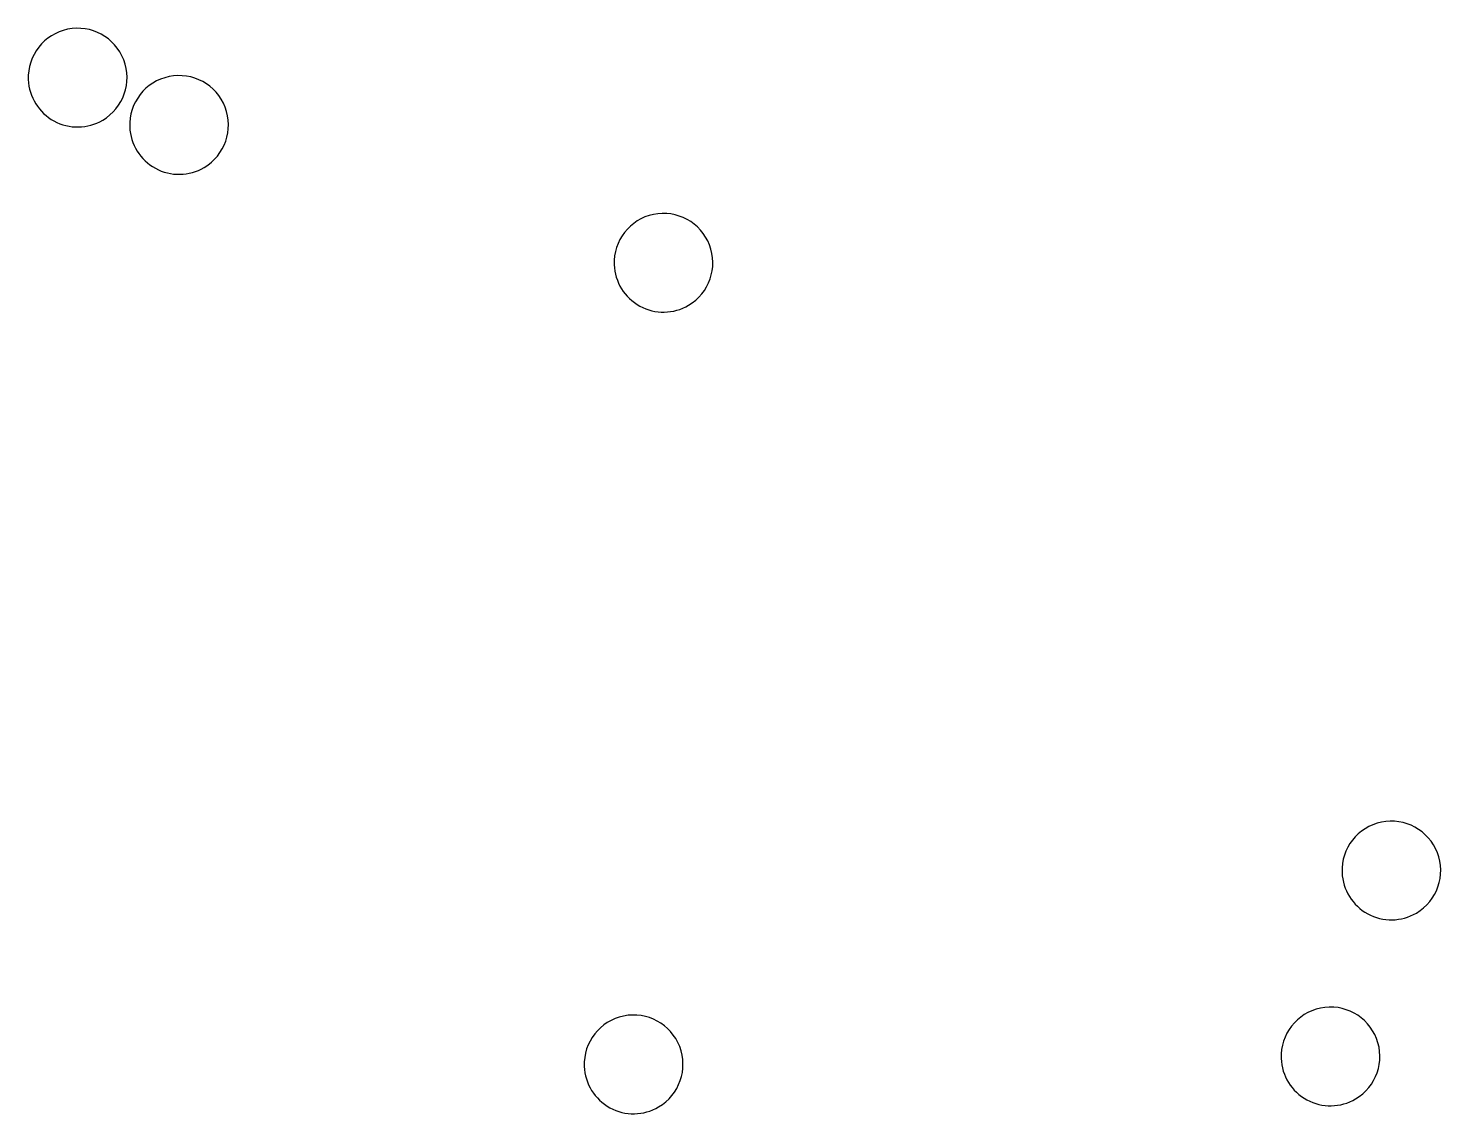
# Model space of a CAD drawing. Extents: x -68048.31 to -68044.67, y 6067328.23 to 6067331.03.
import ezdxf

# ---------------------------------------------------------------- set-up
doc = ezdxf.new("R2010")
doc.units = 0
doc.layers.add('6-214-Мониторы', color=1, linetype='CONTINUOUS')

msp = doc.modelspace()

# ---------------------------------------------------------------- linework, layer by layer
at = {"layer": '6-214-Мониторы', "color": 1}
for points in [[(-68048.3064, 6067330.8928, 0.566913), (-68048.1149, 6067330.7884, 1.763939)], [(-68048.0453, 6067330.771, 0.566913), (-68047.8538, 6067330.6666, 1.763939)], [(-68046.7985, 6067330.4163, 0.566913), (-68046.6071, 6067330.3119, 1.763939)], [(-68044.9251, 6067328.8519, 0.566913), (-68044.7337, 6067328.7475, 1.763939)], [(-68045.0818, 6067328.3732, 0.566913), (-68044.8903, 6067328.2688, 1.763939)], [(-68046.8755, 6067328.3528, 0.566913), (-68046.684, 6067328.2483, 1.763939)]]:
    msp.add_lwpolyline(points, format="xyb", close=True, dxfattribs=at)

doc.saveas('drawing.dxf')
